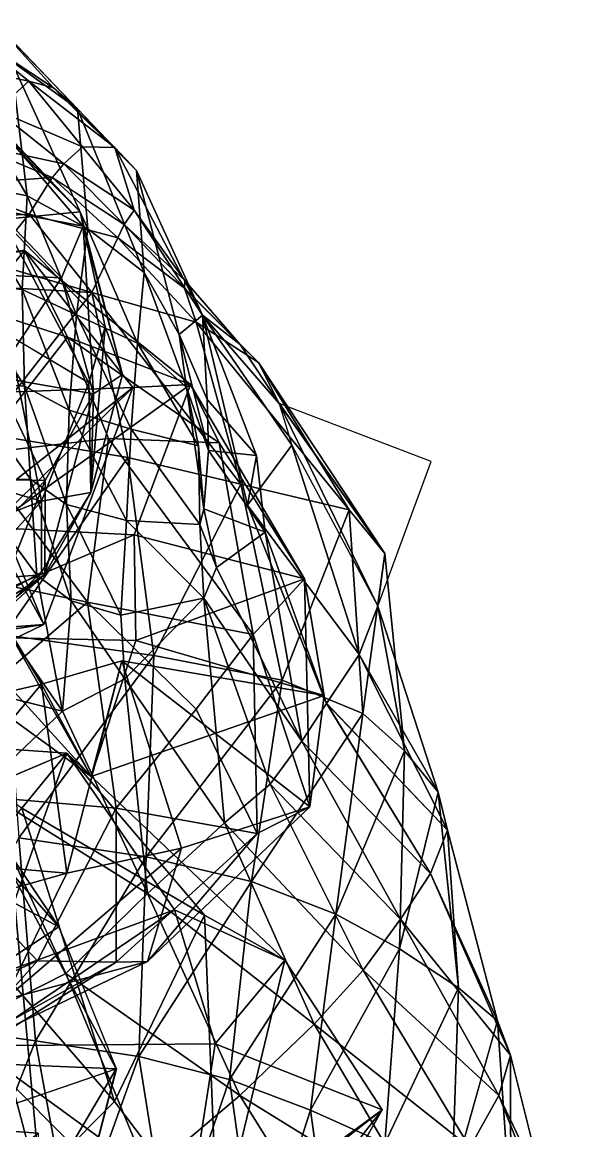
# Model space of a CAD drawing. Header units: metres. Extents: x -17 to 48, y -1 to 120.
# Drawn here: x 4.21 to 8.7, y 25.97 to 34.79 of the extents above; entities that cross this region are included whole.
import ezdxf

# ---------------------------------------------------------------- set-up
doc = ezdxf.new("R2010")
doc.units = ezdxf.units.M

msp = doc.modelspace()

# ---------------------------------------------------------------- linework, layer by layer
for points in [[(4.46163, 34.2691, -5.54568), (3.98926, 34.7909, -5.93376), (3.73819, 34.7457, -4.97639), (3.73829, 34.7458, -4.97629)], [(4.6539, 34.1019, -6.46466), (4.12471, 34.4822, -6.89298), (3.98926, 34.7909, -5.93376), (3.98936, 34.791, -5.93366)], [(4.6539, 34.1019, -6.46466), (3.98926, 34.7909, -5.93376), (4.46163, 34.2691, -5.54568), (4.46173, 34.2692, -5.54558)], [(4.26605, 34.3225, -4.63978), (3.73819, 34.7457, -4.97639), (3.4648, 34.4923, -4.038), (3.4649, 34.4924, -4.0379)], [(3.47625, 34.7375, -7.38139), (4.12471, 34.4822, -6.89298), (4.25211, 33.4087, -8.22258), (4.25221, 33.4088, -8.22248)], [(3.47625, 34.7375, -7.38139), (4.25211, 33.4087, -8.22258), (3.69733, 33.5186, -8.62634), (3.69743, 33.5187, -8.62624)], [(4.46163, 34.2691, -5.54568), (3.73819, 34.7457, -4.97639), (4.26605, 34.3225, -4.63978), (4.26615, 34.3226, -4.63968)], [(4.26605, 34.3225, -4.63978), (3.4648, 34.4923, -4.038), (4.00886, 34.092, -3.73968), (4.00896, 34.0921, -3.73958)], [(4.73548, 33.1461, -7.82345), (4.25211, 33.4087, -8.22258), (4.12471, 34.4822, -6.89298), (4.12481, 34.4823, -6.89288)], [(4.73548, 33.1461, -7.82345), (4.12471, 34.4822, -6.89298), (4.6539, 34.1019, -6.46466), (4.654, 34.102, -6.46456)], [(4.69245, 33.798, -4.33724), (4.26605, 34.3225, -4.63978), (4.00886, 34.092, -3.73968), (4.00896, 34.0921, -3.73958)], [(4.95101, 33.7935, -5.14738), (4.46163, 34.2691, -5.54568), (4.26605, 34.3225, -4.63978), (4.26615, 34.3226, -4.63968)], [(4.95101, 33.7935, -5.14738), (4.26605, 34.3225, -4.63978), (4.69245, 33.798, -4.33724), (4.69255, 33.7981, -4.33714)], [(5.12315, 33.6105, -6.05331), (4.6539, 34.1019, -6.46466), (4.46163, 34.2691, -5.54568), (4.46173, 34.2692, -5.54558)], [(5.12315, 33.6105, -6.05331), (4.46163, 34.2691, -5.54568), (4.95101, 33.7935, -5.14738), (4.95111, 33.7936, -5.14728)], [(4.5446, 33.663, -3.45602), (4.00886, 34.092, -3.73968), (3.81867, 33.8202, -2.8757), (3.81877, 33.8203, -2.8756)], [(4.69245, 33.798, -4.33724), (4.00886, 34.092, -3.73968), (4.5446, 33.663, -3.45602), (4.5447, 33.6631, -3.45592)], [(4.6539, 34.1019, -6.46466), (5.12315, 33.6105, -6.05331), (5.18377, 32.7983, -7.46438), (5.18387, 32.7984, -7.46428)], [(4.6539, 34.1019, -6.46466), (5.18377, 32.7983, -7.46438), (4.73548, 33.1461, -7.82345), (4.73558, 33.1462, -7.82335)], [(4.45331, 33.5557, -2.55754), (3.81867, 33.8202, -2.8757), (3.64628, 33.4976, -2.01973), (3.64638, 33.4977, -2.01963)], [(4.5446, 33.663, -3.45602), (3.81867, 33.8202, -2.8757), (4.45331, 33.5557, -2.55754), (4.45341, 33.5558, -2.55744)], [(5.10472, 33.2941, -4.14818), (4.69245, 33.798, -4.33724), (4.5446, 33.663, -3.45602), (4.5447, 33.6631, -3.45592)], [(4.95101, 33.7935, -5.14738), (4.69245, 33.798, -4.33724), (5.10472, 33.2941, -4.14818), (5.10482, 33.2942, -4.14808)], [(5.64808, 32.4584, -5.47471), (5.12315, 33.6105, -6.05331), (4.95101, 33.7935, -5.14738), (4.95111, 33.7936, -5.14728)], [(4.95101, 33.7935, -5.14738), (5.10472, 33.2941, -4.14818), (5.64808, 32.4584, -5.47471), (5.64818, 32.4585, -5.47461)], [(5.02389, 33.1811, -3.23224), (4.5446, 33.663, -3.45602), (4.45331, 33.5557, -2.55754), (4.45341, 33.5558, -2.55744)], [(5.10472, 33.2941, -4.14818), (4.5446, 33.663, -3.45602), (5.02389, 33.1811, -3.23224), (5.02399, 33.1812, -3.23214)], [(5.46274, 32.3053, -7.14054), (5.18377, 32.7983, -7.46438), (5.12315, 33.6105, -6.05331), (5.12325, 33.6106, -6.05321)], [(5.12315, 33.6105, -6.05331), (5.64808, 32.4584, -5.47471), (5.46274, 32.3053, -7.14054), (5.46284, 32.3054, -7.14044)], [(4.45331, 33.5557, -2.55754), (3.64628, 33.4976, -2.01973), (4.26916, 33.2633, -1.69401), (4.26926, 33.2634, -1.69391)], [(4.45331, 33.5557, -2.55754), (4.26916, 33.2633, -1.69401), (4.97318, 33.0744, -2.32334), (4.97328, 33.0745, -2.32324)], [(5.02389, 33.1811, -3.23224), (4.45331, 33.5557, -2.55754), (4.97318, 33.0744, -2.32334), (4.97328, 33.0745, -2.32324)], [(4.26916, 33.2633, -1.69401), (3.64628, 33.4976, -2.01973), (3.43482, 33.2164, -1.1774), (3.43492, 33.2165, -1.1773)], [(4.21364, 32.6628, -8.85146), (3.70827, 32.7232, -9.23047), (3.69733, 33.5186, -8.62634), (3.69743, 33.5187, -8.62624)], [(4.21364, 32.6628, -8.85146), (3.69733, 33.5186, -8.62634), (4.25211, 33.4087, -8.22258), (4.25221, 33.4088, -8.22248)], [(4.64663, 32.4627, -8.4524), (4.21364, 32.6628, -8.85146), (4.25211, 33.4087, -8.22258), (4.25221, 33.4088, -8.22248)], [(4.64663, 32.4627, -8.4524), (4.25211, 33.4087, -8.22258), (4.73548, 33.1461, -7.82345), (4.73558, 33.1462, -7.82335)], [(4.26916, 33.2633, -1.69401), (3.43482, 33.2164, -1.1774), (3.95333, 32.875, -1.00981), (3.95342, 32.8751, -1.00971)], [(4.26916, 33.2633, -1.69401), (3.95333, 32.875, -1.00981), (4.76832, 32.6396, -1.00671), (4.76842, 32.6397, -1.00661)], [(4.76832, 32.6396, -1.00671), (4.97318, 33.0744, -2.32334), (4.26916, 33.2633, -1.69401), (4.26926, 33.2634, -1.69391)], [(5.50822, 32.7361, -3.92863), (5.10472, 33.2941, -4.14818), (5.02389, 33.1811, -3.23224), (5.02399, 33.1812, -3.23214)], [(5.10472, 33.2941, -4.14818), (5.50822, 32.7361, -3.92863), (5.64808, 32.4584, -5.47471), (5.64818, 32.4585, -5.47461)], [(5.50357, 32.6735, -3.07393), (5.02389, 33.1811, -3.23224), (4.97318, 33.0744, -2.32334), (4.97328, 33.0745, -2.32324)], [(5.50822, 32.7361, -3.92863), (5.02389, 33.1811, -3.23224), (5.50357, 32.6735, -3.07393), (5.50367, 32.6736, -3.07383)], [(5.131, 32.2375, -8.15075), (4.64663, 32.4627, -8.4524), (4.73548, 33.1461, -7.82345), (4.73558, 33.1462, -7.82335)], [(5.131, 32.2375, -8.15075), (4.73548, 33.1461, -7.82345), (5.18377, 32.7983, -7.46438), (5.18387, 32.7984, -7.46428)], [(4.76832, 32.6396, -1.00671), (5.59766, 32.4051, -1.89338), (4.97318, 33.0744, -2.32334), (4.97328, 33.0745, -2.32324)], [(5.50357, 32.6735, -3.07393), (4.97318, 33.0744, -2.32334), (5.59766, 32.4051, -1.89338), (5.59776, 32.4052, -1.89328)], [(3.68825, 32.7011, -0.568815), (4.76832, 32.6396, -1.00671), (3.95333, 32.875, -1.00981), (3.95342, 32.8751, -1.00971)], [(5.52057, 31.8839, -7.85833), (5.131, 32.2375, -8.15075), (5.18377, 32.7983, -7.46438), (5.18387, 32.7984, -7.46428)], [(5.52057, 31.8839, -7.85833), (5.18377, 32.7983, -7.46438), (5.46274, 32.3053, -7.14054), (5.46284, 32.3054, -7.14044)], [(5.94731, 32.2262, -3.82723), (5.50822, 32.7361, -3.92863), (5.50357, 32.6735, -3.07393), (5.50367, 32.6736, -3.07383)], [(5.64808, 32.4584, -5.47471), (5.50822, 32.7361, -3.92863), (5.94731, 32.2262, -3.82723), (5.94741, 32.2263, -3.82713)], [(4.76832, 32.6396, -1.00671), (3.68825, 32.7011, -0.568815), (3.89283, 31.5216, 0.498995), (3.89293, 31.5217, 0.499095)], [(4.23082, 31.8955, -9.49693), (3.7301, 31.9229, -9.85573), (3.70827, 32.7232, -9.23047), (3.70837, 32.7233, -9.23037)], [(4.23082, 31.8955, -9.49693), (3.70827, 32.7232, -9.23047), (4.21364, 32.6628, -8.85146), (4.21374, 32.6629, -8.85136)], [(4.58648, 31.7029, -9.05588), (4.23082, 31.8955, -9.49693), (4.21364, 32.6628, -8.85146), (4.21374, 32.6629, -8.85136)], [(4.58648, 31.7029, -9.05588), (4.21364, 32.6628, -8.85146), (4.64663, 32.4627, -8.4524), (4.64673, 32.4628, -8.4523)], [(5.59766, 32.4051, -1.89338), (6.09424, 32.0837, -2.89906), (5.50357, 32.6735, -3.07393), (5.50367, 32.6736, -3.07383)], [(5.94731, 32.2262, -3.82723), (5.50357, 32.6735, -3.07393), (6.09424, 32.0837, -2.89906), (6.09434, 32.0838, -2.89896)], [(3.89283, 31.5216, 0.498995), (5.05502, 31.3275, -0.004233), (4.76832, 32.6396, -1.00671), (4.76842, 32.6397, -1.00661)], [(5.05502, 31.3275, -0.004233), (5.953, 31.1157, -0.961186), (4.76832, 32.6396, -1.00671), (4.76842, 32.6397, -1.00661)], [(5.59766, 32.4051, -1.89338), (4.76832, 32.6396, -1.00671), (5.953, 31.1157, -0.961186), (5.9531, 31.1158, -0.961086)], [(5.08159, 31.5524, -8.771), (4.58648, 31.7029, -9.05588), (4.64663, 32.4627, -8.4524), (4.64673, 32.4628, -8.4523)], [(5.08159, 31.5524, -8.771), (4.64663, 32.4627, -8.4524), (5.131, 32.2375, -8.15075), (5.1311, 32.2376, -8.15065)], [(5.64808, 32.4584, -5.47471), (5.68504, 31.7882, -6.86781), (5.46274, 32.3053, -7.14054), (5.46284, 32.3054, -7.14044)], [(5.953, 31.1157, -0.961186), (6.81457, 30.9102, -2.01595), (5.59766, 32.4051, -1.89338), (5.59776, 32.4052, -1.89328)], [(6.09424, 32.0837, -2.89906), (5.59766, 32.4051, -1.89338), (6.81457, 30.9102, -2.01595), (6.81467, 30.9103, -2.01585)], [(6.25833, 31.758, -3.96853), (6.35893, 31.4249, -5.21694), (5.64808, 32.4584, -5.47471), (5.64818, 32.4585, -5.47461)], [(6.35893, 31.4249, -5.21694), (6.00587, 30.948, -6.32179), (5.64808, 32.4584, -5.47471), (5.64818, 32.4585, -5.47461)], [(5.94731, 32.2262, -3.82723), (6.25833, 31.758, -3.96853), (5.64808, 32.4584, -5.47471), (5.64818, 32.4585, -5.47461)], [(5.68504, 31.7882, -6.86781), (5.64808, 32.4584, -5.47471), (6.07844, 31.3423, -6.68256), (6.07854, 31.3424, -6.68246)], [(5.64808, 32.4584, -5.47471), (6.00587, 30.948, -6.32179), (6.07844, 31.3423, -6.68256), (6.07854, 31.3424, -6.68246)], [(5.69469, 31.3829, -7.55595), (5.52057, 31.8839, -7.85833), (5.46274, 32.3053, -7.14054), (5.46284, 32.3054, -7.14044)], [(5.69469, 31.3829, -7.55595), (5.46274, 32.3053, -7.14054), (5.68504, 31.7882, -6.86781), (5.68514, 31.7883, -6.86771)], [(5.61567, 31.4194, -8.58199), (5.08159, 31.5524, -8.771), (5.131, 32.2375, -8.15075), (5.1311, 32.2376, -8.15065)], [(5.61567, 31.4194, -8.58199), (5.131, 32.2375, -8.15075), (5.52057, 31.8839, -7.85833), (5.52067, 31.884, -7.85823)], [(6.09424, 32.0837, -2.89906), (6.25833, 31.758, -3.96853), (5.94731, 32.2262, -3.82723), (5.94741, 32.2263, -3.82713)], [(6.81457, 30.9102, -2.01595), (7.09905, 30.5623, -3.30677), (6.09424, 32.0837, -2.89906), (6.09434, 32.0838, -2.89896)], [(6.25833, 31.758, -3.96853), (6.09424, 32.0837, -2.89906), (7.09905, 30.5623, -3.30677), (7.09915, 30.5624, -3.30667)], [(4.27918, 31.1539, -10.1154), (3.77083, 31.146, -10.4516), (3.7301, 31.9229, -9.85573), (3.7302, 31.923, -9.85563)], [(4.27918, 31.1539, -10.1154), (3.7301, 31.9229, -9.85573), (4.23082, 31.8955, -9.49693), (4.23092, 31.8956, -9.49683)], [(4.56711, 30.9527, -9.6411), (4.27918, 31.1539, -10.1154), (4.23082, 31.8955, -9.49693), (4.23092, 31.8956, -9.49683)], [(4.56711, 30.9527, -9.6411), (4.23082, 31.8955, -9.49693), (4.58648, 31.7029, -9.05588), (4.58658, 31.703, -9.05578)], [(5.65933, 30.9189, -8.24501), (5.61567, 31.4194, -8.58199), (5.52057, 31.8839, -7.85833), (5.52067, 31.884, -7.85823)], [(5.65933, 30.9189, -8.24501), (5.52057, 31.8839, -7.85833), (5.69469, 31.3829, -7.55595), (5.69479, 31.383, -7.55585)], [(5.69469, 31.3829, -7.55595), (5.68504, 31.7882, -6.86781), (6.07844, 31.3423, -6.68256), (6.07854, 31.3424, -6.68246)], [(7.09905, 30.5623, -3.30677), (7.04247, 30.1436, -4.78077), (6.25833, 31.758, -3.96853), (6.25843, 31.7581, -3.96843)], [(7.46818, 31.2945, -3.91909), (6.25833, 31.758, -3.96853), (7.04247, 30.1436, -4.78077), (7.04257, 30.1437, -4.78067)], [(5.04398, 30.8259, -9.32074), (4.56711, 30.9527, -9.6411), (4.58648, 31.7029, -9.05588), (4.58658, 31.703, -9.05578)], [(5.04398, 30.8259, -9.32074), (4.58648, 31.7029, -9.05588), (5.08159, 31.5524, -8.771), (5.0817, 31.5525, -8.7709)], [(4.07143, 29.9173, 1.00379), (5.05502, 31.3275, -0.004233), (3.89283, 31.5216, 0.498995), (3.89293, 31.5217, 0.499095)], [(5.62646, 30.7927, -9.2443), (5.04398, 30.8259, -9.32074), (5.08159, 31.5524, -8.771), (5.0817, 31.5525, -8.7709)], [(5.62646, 30.7927, -9.2443), (5.08159, 31.5524, -8.771), (5.61567, 31.4194, -8.58199), (5.61577, 31.4195, -8.58189)], [(5.61567, 31.4194, -8.58199), (5.65933, 30.9189, -8.24501), (5.62646, 30.7927, -9.2443), (5.62656, 30.7928, -9.2442)], [(6.00587, 30.948, -6.32179), (6.35893, 31.4249, -5.21694), (6.89374, 29.7603, -6.16205), (6.89384, 29.7604, -6.16195)], [(6.35893, 31.4249, -5.21694), (7.04247, 30.1436, -4.78077), (6.89374, 29.7603, -6.16205), (6.89384, 29.7604, -6.16195)], [(4.07143, 29.9173, 1.00379), (5.2603, 29.7521, 0.30529), (5.05502, 31.3275, -0.004233), (5.05512, 31.3276, -0.004133)], [(5.2603, 29.7521, 0.30529), (5.953, 31.1157, -0.961186), (5.05502, 31.3275, -0.004233), (5.05512, 31.3276, -0.004133)], [(5.65933, 30.9189, -8.24501), (5.69469, 31.3829, -7.55595), (6.14671, 30.7329, -7.50426), (6.14681, 30.733, -7.50416)], [(5.69469, 31.3829, -7.55595), (6.07844, 31.3423, -6.68256), (6.14671, 30.7329, -7.50426), (6.14681, 30.733, -7.50416)], [(6.00587, 30.948, -6.32179), (6.14671, 30.7329, -7.50426), (6.07844, 31.3423, -6.68256), (6.07854, 31.3424, -6.68246)], [(4.32888, 30.3919, -10.7186), (3.77083, 31.146, -10.4516), (4.27918, 31.1539, -10.1154), (4.27928, 31.154, -10.1153)], [(4.32888, 30.3919, -10.7186), (3.81131, 30.3514, -11.0668), (3.77083, 31.146, -10.4516), (3.77093, 31.1461, -10.4515)], [(4.6026, 30.1854, -10.2728), (4.32888, 30.3919, -10.7186), (4.27918, 31.1539, -10.1154), (4.27928, 31.154, -10.1153)], [(4.6026, 30.1854, -10.2728), (4.27918, 31.1539, -10.1154), (4.56711, 30.9527, -9.6411), (4.56721, 30.9528, -9.641)], [(5.2603, 29.7521, 0.30529), (6.28187, 29.5542, -0.678689), (5.953, 31.1157, -0.961186), (5.9531, 31.1158, -0.961086)], [(6.28187, 29.5542, -0.678689), (6.81457, 30.9102, -2.01595), (5.953, 31.1157, -0.961186), (5.9531, 31.1158, -0.961086)], [(4.99854, 30.0722, -9.90267), (4.6026, 30.1854, -10.2728), (4.56711, 30.9527, -9.6411), (4.56721, 30.9528, -9.641)], [(4.99854, 30.0722, -9.90267), (4.56711, 30.9527, -9.6411), (5.04398, 30.8259, -9.32074), (5.04408, 30.826, -9.32064)], [(5.65933, 30.9189, -8.24501), (5.75981, 30.451, -8.50596), (5.62646, 30.7927, -9.2443), (5.62656, 30.7928, -9.2442)], [(6.14671, 30.7329, -7.50426), (5.75981, 30.451, -8.50596), (5.65933, 30.9189, -8.24501), (5.65943, 30.919, -8.24491)], [(6.89374, 29.7603, -6.16205), (6.63336, 29.3709, -7.44741), (6.00587, 30.948, -6.32179), (6.00597, 30.9481, -6.32169)], [(6.14671, 30.7329, -7.50426), (6.00587, 30.948, -6.32179), (6.63336, 29.3709, -7.44741), (6.63346, 29.371, -7.44731)], [(6.28187, 29.5542, -0.678689), (6.92238, 29.2891, -1.92478), (6.81457, 30.9102, -2.01595), (6.81467, 30.9103, -2.01585)], [(6.92238, 29.2891, -1.92478), (7.09905, 30.5623, -3.30677), (6.81457, 30.9102, -2.01595), (6.81467, 30.9103, -2.01585)], [(4.99854, 30.0722, -9.90267), (5.04398, 30.8259, -9.32074), (5.65785, 30.2082, -9.67145), (5.65795, 30.2083, -9.67135)], [(5.04398, 30.8259, -9.32074), (5.62646, 30.7927, -9.2443), (5.65785, 30.2082, -9.67145), (5.65795, 30.2083, -9.67135)], [(5.75981, 30.451, -8.50596), (5.65785, 30.2082, -9.67145), (5.62646, 30.7927, -9.2443), (5.62656, 30.7928, -9.2442)], [(5.75981, 30.451, -8.50596), (6.14671, 30.7329, -7.50426), (6.43798, 29.0711, -8.6207), (6.43808, 29.0712, -8.6206)], [(6.63336, 29.3709, -7.44741), (6.43798, 29.0711, -8.6207), (6.14671, 30.7329, -7.50426), (6.14681, 30.733, -7.50416)], [(6.92238, 29.2891, -1.92478), (7.25354, 28.9931, -3.25419), (7.09905, 30.5623, -3.30677), (7.09915, 30.5624, -3.30667)], [(7.25354, 28.9931, -3.25419), (7.04247, 30.1436, -4.78077), (7.09905, 30.5623, -3.30677), (7.09915, 30.5624, -3.30667)], [(5.65785, 30.2082, -9.67145), (5.75981, 30.451, -8.50596), (6.43798, 29.0711, -8.6207), (6.43808, 29.0712, -8.6206)], [(4.53305, 29.3092, -11.2585), (3.55502, 29.5521, -11.9222), (3.81131, 30.3514, -11.0668), (3.81141, 30.3515, -11.0667)], [(3.81131, 30.3514, -11.0668), (4.32888, 30.3919, -10.7186), (4.53305, 29.3092, -11.2585), (4.53315, 29.3093, -11.2584)], [(4.32888, 30.3919, -10.7186), (4.6026, 30.1854, -10.2728), (4.53305, 29.3092, -11.2585), (4.53315, 29.3093, -11.2584)], [(5.03074, 29.5647, -10.3752), (4.53305, 29.3092, -11.2585), (4.6026, 30.1854, -10.2728), (4.6027, 30.1855, -10.2727)], [(4.6026, 30.1854, -10.2728), (4.99854, 30.0722, -9.90267), (5.03074, 29.5647, -10.3752), (5.03084, 29.5648, -10.3751)], [(5.65785, 30.2082, -9.67145), (5.03074, 29.5647, -10.3752), (4.99854, 30.0722, -9.90267), (4.99864, 30.0723, -9.90257)], [(5.03074, 29.5647, -10.3752), (5.65785, 30.2082, -9.67145), (5.82279, 28.4201, -10.9128), (5.82289, 28.4202, -10.9127)], [(6.1853, 28.7286, -9.82977), (5.82279, 28.4201, -10.9128), (5.65785, 30.2082, -9.67145), (5.65795, 30.2083, -9.67135)], [(6.43798, 29.0711, -8.6207), (6.1853, 28.7286, -9.82977), (5.65785, 30.2082, -9.67145), (5.65795, 30.2083, -9.67135)], [(7.52323, 28.6629, -4.78038), (6.89374, 29.7603, -6.16205), (7.04247, 30.1436, -4.78077), (7.04257, 30.1437, -4.78067)], [(7.25354, 28.9931, -3.25419), (7.52323, 28.6629, -4.78038), (7.04247, 30.1436, -4.78077), (7.04257, 30.1437, -4.78067)], [(4.18742, 28.3012, 1.19307), (5.2603, 29.7521, 0.30529), (4.07143, 29.9173, 1.00379), (4.07153, 29.9174, 1.00389)], [(4.18742, 28.3012, 1.19307), (5.20067, 28.1502, 0.23457), (5.2603, 29.7521, 0.30529), (5.2604, 29.7522, 0.30539)], [(5.20067, 28.1502, 0.23457), (6.28187, 29.5542, -0.678689), (5.2603, 29.7521, 0.30529), (5.2604, 29.7522, 0.30539)], [(7.5969, 28.3619, -6.2647), (6.63336, 29.3709, -7.44741), (6.89374, 29.7603, -6.16205), (6.89384, 29.7604, -6.16195)], [(7.52323, 28.6629, -4.78038), (7.5969, 28.3619, -6.2647), (6.89374, 29.7603, -6.16205), (6.89384, 29.7604, -6.16195)], [(4.53305, 29.3092, -11.2585), (5.03074, 29.5647, -10.3752), (5.21127, 27.8581, -11.8067), (5.21137, 27.8582, -11.8066)], [(5.82279, 28.4201, -10.9128), (5.21127, 27.8581, -11.8067), (5.03074, 29.5647, -10.3752), (5.03084, 29.5648, -10.3751)], [(5.20067, 28.1502, 0.23457), (6.03802, 27.9522, -0.882434), (6.28187, 29.5542, -0.678689), (6.28197, 29.5543, -0.678589)], [(6.03802, 27.9522, -0.882434), (6.92238, 29.2891, -1.92478), (6.28187, 29.5542, -0.678689), (6.28197, 29.5543, -0.678589)], [(4.53305, 29.3092, -11.2585), (3.88292, 28.688, -12.3383), (3.55502, 29.5521, -11.9222), (3.55512, 29.5522, -11.9221)], [(3.88292, 28.688, -12.3383), (4.53305, 29.3092, -11.2585), (5.21127, 27.8581, -11.8067), (5.21137, 27.8582, -11.8066)], [(6.03802, 27.9522, -0.882434), (6.70919, 27.693, -2.09937), (6.92238, 29.2891, -1.92478), (6.92248, 29.2892, -1.92468)], [(7.46239, 28.0173, -7.69616), (6.43798, 29.0711, -8.6207), (6.63336, 29.3709, -7.44741), (6.63346, 29.371, -7.44731)], [(7.5969, 28.3619, -6.2647), (7.46239, 28.0173, -7.69616), (6.63336, 29.3709, -7.44741), (6.63346, 29.371, -7.44731)], [(6.70919, 27.693, -2.09937), (7.25354, 28.9931, -3.25419), (6.92238, 29.2891, -1.92478), (6.92248, 29.2892, -1.92468)], [(7.22245, 27.6523, -8.98413), (6.1853, 28.7286, -9.82977), (6.43798, 29.0711, -8.6207), (6.43808, 29.0712, -8.6206)], [(7.46239, 28.0173, -7.69616), (7.22245, 27.6523, -8.98413), (6.43798, 29.0711, -8.6207), (6.43808, 29.0712, -8.6206)], [(6.70919, 27.693, -2.09937), (7.2148, 27.4182, -3.39282), (7.25354, 28.9931, -3.25419), (7.25364, 28.9932, -3.25409)], [(7.2148, 27.4182, -3.39282), (7.52323, 28.6629, -4.78038), (7.25354, 28.9931, -3.25419), (7.25364, 28.9932, -3.25409)], [(4.56035, 27.2213, -12.8917), (3.65949, 26.7643, -13.8912), (3.88292, 28.688, -12.3383), (3.88302, 28.6881, -12.3382)], [(5.21127, 27.8581, -11.8067), (4.56035, 27.2213, -12.8917), (3.88292, 28.688, -12.3383), (3.88302, 28.6881, -12.3382)], [(6.92606, 27.2487, -10.2359), (5.82279, 28.4201, -10.9128), (6.1853, 28.7286, -9.82977), (6.1854, 28.7287, -9.82967)], [(7.22245, 27.6523, -8.98413), (6.92606, 27.2487, -10.2359), (6.1853, 28.7286, -9.82977), (6.1854, 28.7287, -9.82967)], [(7.2148, 27.4182, -3.39282), (7.68323, 27.1083, -4.90985), (7.52323, 28.6629, -4.78038), (7.52333, 28.663, -4.78028)], [(7.68323, 27.1083, -4.90985), (7.5969, 28.3619, -6.2647), (7.52323, 28.6629, -4.78038), (7.52333, 28.663, -4.78028)], [(6.53651, 26.8176, -11.4595), (5.21127, 27.8581, -11.8067), (5.82279, 28.4201, -10.9128), (5.82289, 28.4202, -10.9127)], [(6.92606, 27.2487, -10.2359), (6.53651, 26.8176, -11.4595), (5.82279, 28.4201, -10.9128), (5.82289, 28.4202, -10.9127)], [(7.99569, 26.8459, -6.41969), (7.46239, 28.0173, -7.69616), (7.5969, 28.3619, -6.2647), (7.597, 28.3619, -6.2646)], [(7.68323, 27.1083, -4.90985), (7.99569, 26.8459, -6.41969), (7.5969, 28.3619, -6.2647), (7.597, 28.3619, -6.2646)], [(3.39009, 26.8166, 2.31655), (4.31901, 26.6866, 1.22816), (4.18742, 28.3012, 1.19307), (4.18752, 28.3013, 1.19317)], [(4.31901, 26.6866, 1.22816), (5.20067, 28.1502, 0.23457), (4.18742, 28.3012, 1.19307), (4.18752, 28.3013, 1.19317)], [(4.31901, 26.6866, 1.22816), (5.14103, 26.5597, 0.101198), (5.20067, 28.1502, 0.23457), (5.20077, 28.1503, 0.23467)], [(5.14103, 26.5597, 0.101198), (6.03802, 27.9522, -0.882434), (5.20067, 28.1502, 0.23457), (5.20077, 28.1503, 0.23467)], [(8.09877, 26.5726, -7.93687), (7.22245, 27.6523, -8.98413), (7.46239, 28.0173, -7.69616), (7.46249, 28.0174, -7.69606)], [(7.99569, 26.8459, -6.41969), (8.09877, 26.5726, -7.93687), (7.46239, 28.0173, -7.69616), (7.46249, 28.0174, -7.69606)], [(5.14103, 26.5597, 0.101198), (5.86354, 26.3772, -1.10162), (6.03802, 27.9522, -0.882434), (6.03812, 27.9523, -0.882334)], [(5.86354, 26.3772, -1.10162), (6.70919, 27.693, -2.09937), (6.03802, 27.9522, -0.882434), (6.03812, 27.9523, -0.882334)], [(5.94426, 26.2507, -12.5771), (4.56035, 27.2213, -12.8917), (5.21127, 27.8581, -11.8067), (5.21137, 27.8582, -11.8066)], [(6.53651, 26.8176, -11.4595), (5.94426, 26.2507, -12.5771), (5.21127, 27.8581, -11.8067), (5.21137, 27.8582, -11.8066)], [(5.86354, 26.3772, -1.10162), (6.50677, 26.134, -2.34642), (6.70919, 27.693, -2.09937), (6.70929, 27.6931, -2.09927)], [(6.50677, 26.134, -2.34642), (7.2148, 27.4182, -3.39282), (6.70919, 27.693, -2.09937), (6.70929, 27.6931, -2.09927)], [(8.00595, 26.2495, -9.33014), (6.92606, 27.2487, -10.2359), (7.22245, 27.6523, -8.98413), (7.22255, 27.6524, -8.98403)], [(8.09877, 26.5726, -7.93687), (8.00595, 26.2495, -9.33014), (7.22245, 27.6523, -8.98413), (7.22255, 27.6524, -8.98403)], [(6.50677, 26.134, -2.34642), (7.09805, 25.8679, -3.6168), (7.2148, 27.4182, -3.39282), (7.2149, 27.4183, -3.39272)], [(7.09805, 25.8679, -3.6168), (7.68323, 27.1083, -4.90985), (7.2148, 27.4182, -3.39282), (7.2149, 27.4183, -3.39272)], [(5.21606, 25.6324, -13.6934), (3.65949, 26.7643, -13.8912), (4.56035, 27.2213, -12.8917), (4.56045, 27.2214, -12.8916)], [(5.94426, 26.2507, -12.5771), (5.21606, 25.6324, -13.6934), (4.56035, 27.2213, -12.8917), (4.56045, 27.2214, -12.8916)], [(7.77362, 25.8375, -10.6666), (6.53651, 26.8176, -11.4595), (6.92606, 27.2487, -10.2359), (6.92616, 27.2488, -10.2358)], [(8.00595, 26.2495, -9.33014), (7.77362, 25.8375, -10.6666), (6.92606, 27.2487, -10.2359), (6.92616, 27.2488, -10.2358)], [(7.09805, 25.8679, -3.6168), (7.6349, 25.5631, -5.13555), (7.68323, 27.1083, -4.90985), (7.68333, 27.1084, -4.90975)], [(7.6349, 25.5631, -5.13555), (7.99569, 26.8459, -6.41969), (7.68323, 27.1083, -4.90985), (7.68333, 27.1084, -4.90975)], [(7.40354, 25.3499, -11.9662), (5.94426, 26.2507, -12.5771), (6.53651, 26.8176, -11.4595), (6.53661, 26.8177, -11.4594)], [(7.77362, 25.8375, -10.6666), (7.40354, 25.3499, -11.9662), (6.53651, 26.8176, -11.4595), (6.53661, 26.8177, -11.4594)], [(7.6349, 25.5631, -5.13555), (8.10089, 25.3021, -6.63669), (7.99569, 26.8459, -6.41969), (7.99579, 26.846, -6.41959)], [(8.10089, 25.3021, -6.63669), (8.09877, 26.5726, -7.93687), (7.99569, 26.8459, -6.41969), (7.99579, 26.846, -6.41959)], [(3.70956, 25.1482, 2.31272), (4.31901, 26.6866, 1.22816), (3.39009, 26.8166, 2.31655), (3.39019, 26.8167, 2.31665)], [(5.21606, 25.6324, -13.6934), (4.21319, 24.9415, -14.9781), (3.65949, 26.7643, -13.8912), (3.65959, 26.7644, -13.8911)], [(3.70956, 25.1482, 2.31272), (4.61323, 25.0941, 1.22496), (4.31901, 26.6866, 1.22816), (4.31911, 26.6867, 1.22826)], [(4.61323, 25.0941, 1.22496), (5.14103, 26.5597, 0.101198), (4.31901, 26.6866, 1.22816), (4.31911, 26.6867, 1.22826)], [(4.61323, 25.0941, 1.22496), (5.39151, 25.0005, 0.074832), (5.14103, 26.5597, 0.101198), (5.14113, 26.5598, 0.101298)], [(5.39151, 25.0005, 0.074832), (5.86354, 26.3772, -1.10162), (5.14103, 26.5597, 0.101198), (5.14113, 26.5598, 0.101298)], [(8.4781, 25.0548, -8.15541), (8.00595, 26.2495, -9.33014), (8.09877, 26.5726, -7.93687), (8.09887, 26.5727, -7.93677)], [(8.10089, 25.3021, -6.63669), (8.4781, 25.0548, -8.15541), (8.09877, 26.5726, -7.93687), (8.09887, 26.5727, -7.93677)], [(5.39151, 25.0005, 0.074832), (6.08384, 24.8175, -1.14724), (5.86354, 26.3772, -1.10162), (5.86364, 26.3773, -1.10152)], [(6.08384, 24.8175, -1.14724), (6.50677, 26.134, -2.34642), (5.86354, 26.3772, -1.10162), (5.86364, 26.3773, -1.10152)], [(6.85657, 24.793, -13.1972), (5.21606, 25.6324, -13.6934), (5.94426, 26.2507, -12.5771), (5.94436, 26.2508, -12.577)], [(7.40354, 25.3499, -11.9662), (6.85657, 24.793, -13.1972), (5.94426, 26.2507, -12.5771), (5.94436, 26.2508, -12.577)], [(8.69727, 24.7986, -9.5962), (7.77362, 25.8375, -10.6666), (8.00595, 26.2495, -9.33014), (8.00605, 26.2496, -9.33004)], [(8.4781, 25.0548, -8.15541), (8.69727, 24.7986, -9.5962), (8.00595, 26.2495, -9.33014), (8.00605, 26.2496, -9.33004)], [(6.08384, 24.8175, -1.14724), (6.72253, 24.5814, -2.41812), (6.50677, 26.134, -2.34642), (6.50687, 26.1341, -2.34632)], [(6.72253, 24.5814, -2.41812), (7.09805, 25.8679, -3.6168), (6.50677, 26.134, -2.34642), (6.50687, 26.1341, -2.34632)]]:
    msp.add_3dface(points)
at = {"layer": '1'}
for points in [[(3.62169, 34.3912, -5.87608), (4.67546, 33.281, -5.50526), (4.05552, 33.9227, -6.57817), (4.05562, 33.9228, -6.57807)], [(3.62169, 34.3912, -5.87608), (4.15781, 33.7959, -4.95987), (4.67546, 33.281, -5.50526), (4.67556, 33.2811, -5.50516)], [(4.05552, 33.9227, -6.57817), (4.69973, 33.1673, -6.33326), (4.00633, 33.3001, -7.59828), (4.00643, 33.3002, -7.59818)], [(4.67546, 33.281, -5.50526), (4.69973, 33.1673, -6.33326), (4.05552, 33.9227, -6.57817), (4.05562, 33.9228, -6.57807)], [(4.67546, 33.281, -5.50526), (4.15781, 33.7959, -4.95987), (4.05539, 33.2199, -4.19402), (4.05549, 33.22, -4.19392)], [(4.52631, 32.756, -7.45793), (3.48679, 32.8034, -8.52632), (4.00633, 33.3001, -7.59828), (4.00643, 33.3002, -7.59818)], [(4.52631, 32.756, -7.45793), (4.00633, 33.3001, -7.59828), (4.69973, 33.1673, -6.33326), (4.69983, 33.1674, -6.33316)], [(4.67546, 33.281, -5.50526), (4.05539, 33.2199, -4.19402), (4.87372, 32.3665, -5.08122), (4.87382, 32.3666, -5.08112)], [(4.67546, 33.281, -5.50526), (5.01271, 31.9866, -6.22557), (4.69973, 33.1673, -6.33326), (4.69983, 33.1674, -6.33316)], [(4.67546, 33.281, -5.50526), (4.87372, 32.3665, -5.08122), (5.01271, 31.9866, -6.22557), (5.01281, 31.9867, -6.22547)], [(4.7429, 31.9205, -4.6701), (4.87372, 32.3665, -5.08122), (4.05539, 33.2199, -4.19402), (4.05549, 33.22, -4.19392)], [(4.7429, 31.9205, -4.6701), (4.05539, 33.2199, -4.19402), (4.10456, 32.3018, -3.70981), (4.10466, 32.3019, -3.70971)], [(4.52631, 32.756, -7.45793), (4.69973, 33.1673, -6.33326), (4.7804, 31.8344, -7.02819), (4.7805, 31.8345, -7.02809)], [(5.01271, 31.9866, -6.22557), (4.7804, 31.8344, -7.02819), (4.69973, 33.1673, -6.33326), (4.69983, 33.1674, -6.33316)], [(4.52631, 32.756, -7.45793), (4.00195, 31.9695, -8.18926), (3.48679, 32.8034, -8.52632), (3.48689, 32.8035, -8.52622)], [(4.52631, 32.756, -7.45793), (4.7804, 31.8344, -7.02819), (4.00195, 31.9695, -8.18926), (4.00205, 31.9696, -8.18916)], [(4.36786, 30.9807, -4.46618), (4.10456, 32.3018, -3.70981), (3.80567, 31.1432, -3.89033), (3.80577, 31.1433, -3.89023)], [(4.7429, 31.9205, -4.6701), (4.10456, 32.3018, -3.70981), (4.36786, 30.9807, -4.46618), (4.36796, 30.9808, -4.46608)], [(4.7429, 31.9205, -4.6701), (4.76044, 31.0483, -5.85471), (4.87372, 32.3665, -5.08122), (4.87382, 32.3666, -5.08112)], [(5.01271, 31.9866, -6.22557), (4.87372, 32.3665, -5.08122), (4.76044, 31.0483, -5.85471), (4.76054, 31.0484, -5.85461)], [(3.56843, 31.1639, -8.38994), (4.00195, 31.9695, -8.18926), (4.39701, 31.1451, -7.4998), (4.39711, 31.1452, -7.4997)], [(4.7804, 31.8344, -7.02819), (4.39701, 31.1451, -7.4998), (4.00195, 31.9695, -8.18926), (4.00205, 31.9696, -8.18916)], [(5.01271, 31.9866, -6.22557), (4.76044, 31.0483, -5.85471), (4.7804, 31.8344, -7.02819), (4.7805, 31.8345, -7.02809)], [(4.7429, 31.9205, -4.6701), (4.36786, 30.9807, -4.46618), (4.76044, 31.0483, -5.85471), (4.76054, 31.0484, -5.85461)], [(4.39253, 30.3962, -6.50339), (4.39701, 31.1451, -7.4998), (4.7804, 31.8344, -7.02819), (4.7805, 31.8345, -7.02809)], [(4.39253, 30.3962, -6.50339), (4.7804, 31.8344, -7.02819), (4.76044, 31.0483, -5.85471), (4.76054, 31.0484, -5.85461)], [(4.36786, 30.9807, -4.46618), (3.80567, 31.1432, -3.89033), (3.07974, 30.4874, -4.20773), (3.07984, 30.4875, -4.20763)], [(3.56843, 31.1639, -8.38994), (4.39701, 31.1451, -7.4998), (3.39691, 30.1036, -7.75671), (3.39701, 30.1037, -7.75661)], [(3.98935, 30.1315, -7.1117), (3.39691, 30.1036, -7.75671), (4.39701, 31.1451, -7.4998), (4.39711, 31.1452, -7.4997)], [(3.98935, 30.1315, -7.1117), (4.39701, 31.1451, -7.4998), (4.39253, 30.3962, -6.50339), (4.39263, 30.3963, -6.50329)], [(4.36786, 30.9807, -4.46618), (3.07974, 30.4874, -4.20773), (3.33182, 29.8272, -4.81784), (3.33192, 29.8273, -4.81774)], [(4.36786, 30.9807, -4.46618), (3.33182, 29.8272, -4.81784), (4.3672, 30.4141, -5.19096), (4.3673, 30.4142, -5.19086)], [(4.3672, 30.4141, -5.19096), (4.39253, 30.3962, -6.50339), (4.76044, 31.0483, -5.85471), (4.76054, 31.0484, -5.85461)], [(4.36786, 30.9807, -4.46618), (4.3672, 30.4141, -5.19096), (4.76044, 31.0483, -5.85471), (4.76054, 31.0484, -5.85461)], [(3.5698, 29.6429, -5.50928), (3.28253, 29.5263, -6.66197), (4.39253, 30.3962, -6.50339), (4.39263, 30.3963, -6.50329)], [(3.98935, 30.1315, -7.1117), (4.39253, 30.3962, -6.50339), (3.28253, 29.5263, -6.66197), (3.28263, 29.5264, -6.66187)], [(3.5698, 29.6429, -5.50928), (4.3672, 30.4141, -5.19096), (3.33182, 29.8272, -4.81784), (3.33192, 29.8273, -4.81774)], [(3.5698, 29.6429, -5.50928), (4.39253, 30.3962, -6.50339), (4.3672, 30.4141, -5.19096), (4.3673, 30.4142, -5.19086)]]:
    msp.add_3dface(points, dxfattribs=at)
at = {"layer": '2'}
for points in [[(3.28667, 31.8189, -2.9124), (2.43172, 32.8066, -2.3759), (4.23206, 32.9731, -2.38668), (4.23216, 32.9732, -2.38658)], [(3.1041, 32.7588, -1.3601), (4.23206, 32.9731, -2.38668), (2.43172, 32.8066, -2.3759), (2.43182, 32.8067, -2.3758)], [(3.1041, 32.7588, -1.3601), (4.57371, 32.2855, -1.38789), (4.23206, 32.9731, -2.38668), (4.23216, 32.9732, -2.38658)], [(3.28667, 31.8189, -2.9124), (4.23206, 32.9731, -2.38668), (5.09342, 31.8828, -2.30323), (5.09352, 31.8829, -2.30313)], [(5.55292, 31.9083, -3.24829), (5.09342, 31.8828, -2.30323), (4.23206, 32.9731, -2.38668), (4.23216, 32.9732, -2.38658)], [(5.55292, 31.9083, -3.24829), (4.23206, 32.9731, -2.38668), (4.57371, 32.2855, -1.38789), (4.57381, 32.2856, -1.38779)], [(3.1041, 32.7588, -1.3601), (3.8479, 31.356, -0.062248), (4.57371, 32.2855, -1.38789), (4.57381, 32.2856, -1.38779)], [(4.8992, 31.4786, -0.929608), (4.57371, 32.2855, -1.38789), (3.8479, 31.356, -0.062248), (3.848, 31.3561, -0.062148)], [(4.8992, 31.4786, -0.929608), (5.78047, 31.4442, -2.16711), (4.57371, 32.2855, -1.38789), (4.57381, 32.2856, -1.38779)], [(5.55292, 31.9083, -3.24829), (4.57371, 32.2855, -1.38789), (5.78047, 31.4442, -2.16711), (5.78057, 31.4443, -2.16701)], [(3.28667, 31.8189, -2.9124), (5.09342, 31.8828, -2.30323), (3.96979, 30.9985, -3.0142), (3.96989, 30.9986, -3.0141)], [(5.1035, 30.7115, -3.85863), (3.96145, 30.7701, -2.76625), (5.55292, 31.9083, -3.24829), (5.55302, 31.9084, -3.24819)], [(5.55292, 31.9083, -3.24829), (3.96145, 30.7701, -2.76625), (5.09342, 31.8828, -2.30323), (5.09352, 31.8829, -2.30313)], [(4.38613, 29.9977, -2.1259), (5.09342, 31.8828, -2.30323), (3.96145, 30.7701, -2.76625), (3.96155, 30.7702, -2.76615)], [(4.38613, 29.9977, -2.1259), (3.96979, 30.9985, -3.0142), (5.09342, 31.8828, -2.30323), (5.09352, 31.8829, -2.30313)], [(5.1035, 30.7115, -3.85863), (5.55292, 31.9083, -3.24829), (6.46015, 30.3605, -2.55265), (6.46025, 30.3606, -2.55255)], [(5.55292, 31.9083, -3.24829), (5.78047, 31.4442, -2.16711), (6.46015, 30.3605, -2.55265), (6.46025, 30.3606, -2.55255)], [(4.8992, 31.4786, -0.929608), (3.8479, 31.356, -0.062248), (4.73201, 30.177, -0.085385), (4.73211, 30.1771, -0.085285)], [(4.8992, 31.4786, -0.929608), (4.73201, 30.177, -0.085385), (6.05016, 29.9177, -1.4107), (6.05026, 29.9178, -1.4106)], [(4.8992, 31.4786, -0.929608), (6.05016, 29.9177, -1.4107), (5.78047, 31.4442, -2.16711), (5.78057, 31.4443, -2.16701)], [(5.78047, 31.4442, -2.16711), (6.05016, 29.9177, -1.4107), (6.46015, 30.3605, -2.55265), (6.46025, 30.3606, -2.55255)], [(3.8479, 31.356, -0.062248), (2.91886, 30.5538, 0.695604), (4.73201, 30.177, -0.085385), (4.73211, 30.1771, -0.085285)], [(4.38613, 29.9977, -2.1259), (2.87981, 29.7734, -2.9981), (3.96979, 30.9985, -3.0142), (3.96989, 30.9986, -3.0141)], [(5.1035, 30.7115, -3.85863), (3.21839, 29.9097, -3.5669), (3.96145, 30.7701, -2.76625), (3.96155, 30.7702, -2.76615)], [(4.38613, 29.9977, -2.1259), (3.96145, 30.7701, -2.76625), (3.21839, 29.9097, -3.5669), (3.21849, 29.9098, -3.5668)], [(5.1035, 30.7115, -3.85863), (5.1171, 29.8697, -3.99785), (3.21839, 29.9097, -3.5669), (3.21849, 29.9098, -3.5668)], [(5.1035, 30.7115, -3.85863), (6.46015, 30.3605, -2.55265), (5.1171, 29.8697, -3.99785), (5.1172, 29.8698, -3.99775)], [(3.0196, 28.7046, 0.758054), (4.73201, 30.177, -0.085385), (2.91886, 30.5538, 0.695604), (2.91896, 30.5539, 0.695704)], [(3.87013, 30.3485, -4.03077), (4.36643, 29.523, -4.86981), (2.97237, 29.2063, -4.41903), (2.97247, 29.2064, -4.41893)], [(3.87013, 30.3485, -4.03077), (4.76135, 28.7879, -3.15512), (4.36643, 29.523, -4.86981), (4.36653, 29.5231, -4.86971)], [(3.87013, 30.3485, -4.03077), (4.02009, 29.6029, -2.58452), (4.76135, 28.7879, -3.15512), (4.76145, 28.788, -3.15502)], [(6.61638, 29.4331, -3.60571), (5.1171, 29.8697, -3.99785), (6.46015, 30.3605, -2.55265), (6.46025, 30.3606, -2.55255)], [(6.05016, 29.9177, -1.4107), (6.50206, 28.5474, -2.97154), (6.46015, 30.3605, -2.55265), (6.46025, 30.3606, -2.55255)], [(6.61638, 29.4331, -3.60571), (6.46015, 30.3605, -2.55265), (6.50206, 28.5474, -2.97154), (6.50216, 28.5475, -2.97145)], [(3.0196, 28.7046, 0.758054), (4.96139, 28.5374, -0.205196), (4.73201, 30.177, -0.085385), (4.73211, 30.1771, -0.085285)], [(5.59816, 29.3257, -0.736354), (6.05016, 29.9177, -1.4107), (4.73201, 30.177, -0.085385), (4.73211, 30.1771, -0.085285)], [(5.59816, 29.3257, -0.736354), (4.73201, 30.177, -0.085385), (4.96139, 28.5374, -0.205196), (4.96149, 28.5375, -0.205096)], [(4.38613, 29.9977, -2.1259), (3.38622, 29.5143, -1.54835), (2.87981, 29.7734, -2.9981), (2.87991, 29.7735, -2.998)], [(4.38613, 29.9977, -2.1259), (3.21839, 29.9097, -3.5669), (3.38622, 29.5143, -1.54835), (3.38632, 29.5144, -1.54825)], [(4.76135, 28.7879, -3.15512), (4.02009, 29.6029, -2.58452), (3.21839, 29.9097, -3.5669), (3.21849, 29.9098, -3.5668)], [(4.76135, 28.7879, -3.15512), (3.21839, 29.9097, -3.5669), (5.1171, 29.8697, -3.99785), (5.1172, 29.8698, -3.99775)], [(5.59816, 29.3257, -0.736354), (6.08328, 28.3358, -1.82878), (6.05016, 29.9177, -1.4107), (6.05026, 29.9178, -1.4106)], [(6.05016, 29.9177, -1.4107), (6.08328, 28.3358, -1.82878), (6.50206, 28.5474, -2.97154), (6.50216, 28.5475, -2.97145)], [(4.76135, 28.7879, -3.15512), (5.1171, 29.8697, -3.99785), (6.61638, 29.4331, -3.60571), (6.61648, 29.4332, -3.60561)], [(4.76135, 28.7879, -3.15512), (5.00564, 29.7102, -3.66294), (4.36643, 29.523, -4.86981), (4.36653, 29.5231, -4.86971)], [(4.36643, 29.523, -4.86981), (5.00564, 29.7102, -3.66294), (4.56823, 28.02, -4.45255), (4.56833, 28.0201, -4.45245)], [(5.48037, 28.2183, -3.89487), (4.56823, 28.02, -4.45255), (5.00564, 29.7102, -3.66294), (5.00574, 29.7103, -3.66284)], [(4.76135, 28.7879, -3.15512), (6.61638, 29.4331, -3.60571), (5.00564, 29.7102, -3.66294), (5.00574, 29.7103, -3.66284)], [(6.61638, 29.4331, -3.60571), (6.50206, 28.5474, -2.97154), (5.00564, 29.7102, -3.66294), (5.00574, 29.7103, -3.66284)], [(5.48037, 28.2183, -3.89487), (5.00564, 29.7102, -3.66294), (6.50206, 28.5474, -2.97154), (6.50216, 28.5475, -2.97145)], [(3.20662, 28.1372, -4.95278), (2.97237, 29.2063, -4.41903), (4.36643, 29.523, -4.86981), (4.36653, 29.5231, -4.86971)], [(3.20662, 28.1372, -4.95278), (4.36643, 29.523, -4.86981), (4.56823, 28.02, -4.45255), (4.56833, 28.0201, -4.45245)], [(5.59816, 29.3257, -0.736354), (4.96139, 28.5374, -0.205196), (6.08328, 28.3358, -1.82878), (6.08338, 28.3359, -1.82868)], [(4.33599, 27.3208, -0.540858), (3.0196, 28.7046, 0.758054), (2.27888, 26.4038, -0.512692), (2.27898, 26.4039, -0.512592)], [(4.33599, 27.3208, -0.540858), (4.96139, 28.5374, -0.205196), (3.0196, 28.7046, 0.758054), (3.0197, 28.7047, 0.758154)], [(4.33599, 27.3208, -0.540858), (4.96232, 27.3109, -1.33941), (4.96139, 28.5374, -0.205196), (4.96149, 28.5375, -0.205096)], [(4.96232, 27.3109, -1.33941), (6.08328, 28.3358, -1.82878), (4.96139, 28.5374, -0.205196), (4.96149, 28.5375, -0.205096)], [(5.48037, 28.2183, -3.89487), (6.50206, 28.5474, -2.97154), (5.20957, 27.3176, -2.58231), (5.20967, 27.3177, -2.58221)], [(6.50206, 28.5474, -2.97154), (6.08328, 28.3358, -1.82878), (5.20957, 27.3176, -2.58231), (5.20967, 27.3177, -2.58221)], [(4.96232, 27.3109, -1.33941), (5.20957, 27.3176, -2.58231), (6.08328, 28.3358, -1.82878), (6.08338, 28.3359, -1.82868)], [(5.48037, 28.2183, -3.89487), (5.20957, 27.3176, -2.58231), (4.07402, 27.0125, -3.36279), (4.07412, 27.0126, -3.36269)], [(5.48037, 28.2183, -3.89487), (4.07402, 27.0125, -3.36279), (4.56823, 28.02, -4.45255), (4.56833, 28.0201, -4.45245)], [(3.20662, 28.1372, -4.95278), (4.56823, 28.02, -4.45255), (2.71162, 27.4972, -4.20055), (2.71172, 27.4973, -4.20045)], [(2.71162, 27.4972, -4.20055), (4.56823, 28.02, -4.45255), (4.07402, 27.0125, -3.36279), (4.07412, 27.0126, -3.36269)], [(4.33599, 27.3208, -0.540858), (2.27888, 26.4038, -0.512692), (3.51266, 26.4003, -1.38832), (3.51276, 26.4004, -1.38822)], [(3.49647, 26.4978, -2.59617), (4.07402, 27.0125, -3.36279), (5.20957, 27.3176, -2.58231), (5.20967, 27.3177, -2.58221)], [(3.49647, 26.4978, -2.59617), (5.20957, 27.3176, -2.58231), (4.96232, 27.3109, -1.33941), (4.96242, 27.311, -1.33931)], [(3.49647, 26.4978, -2.59617), (4.96232, 27.3109, -1.33941), (3.51266, 26.4003, -1.38832), (3.51276, 26.4004, -1.38822)], [(4.33599, 27.3208, -0.540858), (3.51266, 26.4003, -1.38832), (4.96232, 27.3109, -1.33941), (4.96242, 27.311, -1.33931)]]:
    msp.add_3dface(points, dxfattribs=at)
at = {"layer": '3'}
for points in [[(4.56928, 28.9747, -5.21899), (3.41654, 29.053, -6.34517), (3.35819, 28.4616, -4.2778), (3.35829, 28.4617, -4.2777)], [(4.21059, 28.5378, -7.49119), (3.41654, 29.053, -6.34517), (4.56928, 28.9747, -5.21899), (4.56938, 28.9748, -5.21889)], [(4.56928, 28.9747, -5.21899), (3.35819, 28.4616, -4.2778), (3.93128, 27.1826, -5.34474), (3.93138, 27.1827, -5.34464)], [(5.42456, 27.7268, -4.45272), (4.56928, 28.9747, -5.21899), (3.93128, 27.1826, -5.34474), (3.93138, 27.1827, -5.34464)], [(4.21059, 28.5378, -7.49119), (4.56928, 28.9747, -5.21899), (5.66426, 27.6862, -6.91318), (5.66436, 27.6863, -6.91308)], [(6.30288, 27.3275, -6.13742), (5.66426, 27.6862, -6.91318), (4.56928, 28.9747, -5.21899), (4.56938, 28.9748, -5.21889)], [(6.30288, 27.3275, -6.13742), (4.56928, 28.9747, -5.21899), (5.42456, 27.7268, -4.45272), (5.42466, 27.7269, -4.45262)], [(4.21059, 28.5378, -7.49119), (4.94875, 26.2016, -7.99192), (3.57971, 27.7806, -8.3798), (3.57981, 27.7807, -8.3797)], [(4.21059, 28.5378, -7.49119), (5.66426, 27.6862, -6.91318), (4.94875, 26.2016, -7.99192), (4.94885, 26.2017, -7.99182)], [(4.0498, 25.299, -8.43803), (3.57971, 27.7806, -8.3798), (4.94875, 26.2016, -7.99192), (4.94885, 26.2017, -7.99182)], [(5.42456, 27.7268, -4.45272), (3.8284, 26.6446, -3.73347), (5.7489, 26.6608, -4.14583), (5.749, 26.6609, -4.14573)], [(5.42456, 27.7268, -4.45272), (3.93128, 27.1826, -5.34474), (3.8284, 26.6446, -3.73347), (3.8285, 26.6447, -3.73337)], [(6.30288, 27.3275, -6.13742), (5.42456, 27.7268, -4.45272), (5.7489, 26.6608, -4.14583), (5.749, 26.6609, -4.14573)], [(5.77052, 25.1146, -6.83864), (4.94875, 26.2016, -7.99192), (5.66426, 27.6862, -6.91318), (5.66436, 27.6863, -6.91308)], [(6.30288, 27.3275, -6.13742), (5.77052, 25.1146, -6.83864), (5.66426, 27.6862, -6.91318), (5.66436, 27.6863, -6.91308)], [(6.30288, 27.3275, -6.13742), (5.7489, 26.6608, -4.14583), (7.07675, 26.1368, -5.09898), (7.07685, 26.1369, -5.09888)], [(6.30288, 27.3275, -6.13742), (7.07675, 26.1368, -5.09898), (5.77052, 25.1146, -6.83864), (5.77062, 25.1147, -6.83854)], [(3.8284, 26.6446, -3.73347), (2.65366, 24.8706, -2.62173), (4.2919, 24.6857, -3.74053), (4.292, 24.6858, -3.74043)], [(5.48688, 24.9682, -4.44571), (5.7489, 26.6608, -4.14583), (3.8284, 26.6446, -3.73347), (3.8285, 26.6447, -3.73337)], [(5.48688, 24.9682, -4.44571), (3.8284, 26.6446, -3.73347), (4.2919, 24.6857, -3.74053), (4.292, 24.6858, -3.74043)], [(5.48688, 24.9682, -4.44571), (7.07675, 26.1368, -5.09898), (5.7489, 26.6608, -4.14583), (5.749, 26.6609, -4.14573)], [(4.0498, 25.299, -8.43803), (4.94875, 26.2016, -7.99192), (5.77052, 25.1146, -6.83864), (5.77062, 25.1147, -6.83854)], [(5.48688, 24.9682, -4.44571), (6.52772, 25.4348, -3.53128), (7.07675, 26.1368, -5.09898), (7.07685, 26.1369, -5.09888)], [(7.07675, 26.1368, -5.09898), (6.3618, 24.8779, -5.27139), (5.77052, 25.1146, -6.83864), (5.77062, 25.1147, -6.83854)], [(7.07675, 26.1368, -5.09898), (6.52772, 25.4348, -3.53128), (6.3618, 24.8779, -5.27139), (6.3619, 24.878, -5.27129)], [(2.3674, 26.0904, -3.02341), (4.33952, 25.9501, -2.55466), (4.2919, 24.6857, -3.74053), (4.292, 24.6858, -3.74043)], [(2.3674, 26.0904, -3.02341), (4.2919, 24.6857, -3.74053), (2.65366, 24.8706, -2.62173), (2.65376, 24.8707, -2.62163)], [(2.3674, 26.0904, -3.02341), (2.57795, 24.568, -2.31382), (4.33952, 25.9501, -2.55466), (4.33962, 25.9502, -2.55456)]]:
    msp.add_3dface(points, dxfattribs=at)
at = {"layer": '4'}
for points in [[(3.03391, 29.7855, -8.69619), (2.52259, 28.6542, -8.78977), (4.50599, 27.5913, -9.49424), (4.50609, 27.5914, -9.49414)], [(3.03391, 29.7855, -8.69619), (4.50599, 27.5913, -9.49424), (3.20412, 29.5345, -10.6048), (3.20422, 29.5346, -10.6047)], [(3.20412, 29.5345, -10.6048), (4.50599, 27.5913, -9.49424), (4.1349, 28.0136, -11.1228), (4.135, 28.0137, -11.1227)], [(4.50599, 27.5913, -9.49424), (2.52259, 28.6542, -8.78977), (2.91675, 26.5465, -9.46835), (2.91685, 26.5466, -9.46825)], [(4.1349, 28.0136, -11.1228), (4.36686, 25.4534, -11.3482), (3.89658, 27.2225, -12.1854), (3.89668, 27.2226, -12.1853)], [(4.50599, 27.5913, -9.49424), (4.96246, 26.4639, -9.80699), (4.1349, 28.0136, -11.1228), (4.135, 28.0137, -11.1227)], [(4.1349, 28.0136, -11.1228), (4.96246, 26.4639, -9.80699), (4.36686, 25.4534, -11.3482), (4.36696, 25.4535, -11.3481)], [(4.50599, 27.5913, -9.49424), (2.91675, 26.5465, -9.46835), (4.96246, 26.4639, -9.80699), (4.96256, 26.464, -9.80689)], [(3.45715, 26.263, -12.9273), (3.89658, 27.2225, -12.1854), (4.36686, 25.4534, -11.3482), (4.36696, 25.4535, -11.3481)], [(2.58199, 25.6461, -10.5909), (4.96246, 26.4639, -9.80699), (2.91675, 26.5465, -9.46835), (2.91685, 26.5466, -9.46825)], [(2.58199, 25.6461, -10.5909), (4.56799, 24.9493, -9.52572), (4.96246, 26.4639, -9.80699), (4.96256, 26.464, -9.80689)], [(4.56799, 24.9493, -9.52572), (4.36686, 25.4534, -11.3482), (4.96246, 26.4639, -9.80699), (4.96256, 26.464, -9.80689)], [(3.45715, 26.263, -12.9273), (4.36686, 25.4534, -11.3482), (2.68849, 24.8355, -13.276), (2.68859, 24.8356, -13.2759)]]:
    msp.add_3dface(points, dxfattribs=at)

doc.saveas('drawing.dxf')
